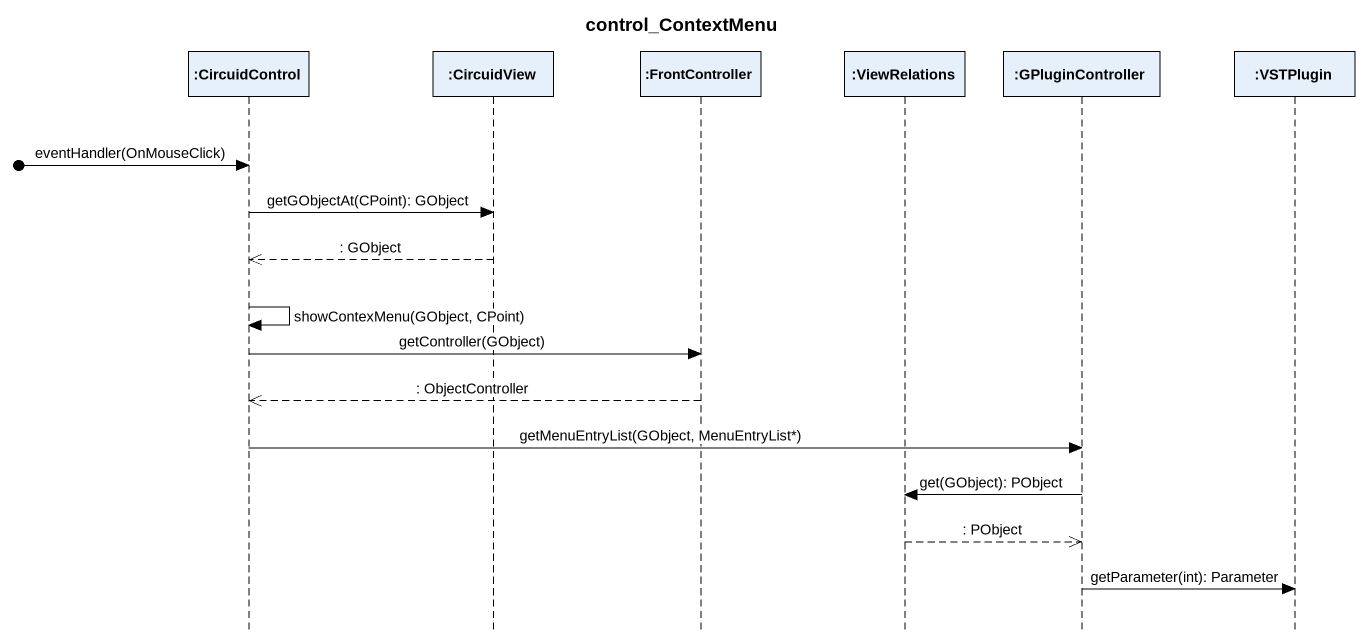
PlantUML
@startuml
title control_ContextMenu
hide footbox
participant ":CircuidControl" as CircuidControl
participant ":CircuidView" as CircuidView
participant ":FrontController" as FrontController
participant ":ViewRelations" as ViewRelations
participant ":GPluginController" as GPluginController
participant ":VSTPlugin" as VSTPlugin

[o-> CircuidControl : eventHandler(OnMouseClick)
CircuidControl -> CircuidView : getGObjectAt(CPoint): GObject
CircuidView -->> CircuidControl : : GObject
CircuidControl -> CircuidControl : showContexMenu(GObject, CPoint)
CircuidControl -> FrontController : getController(GObject)
FrontController -->> CircuidControl : : ObjectController
CircuidControl -> GPluginController : getMenuEntryList(GObject, MenuEntryList*)
GPluginController -> ViewRelations : get(GObject): PObject
ViewRelations -->> GPluginController : : PObject
GPluginController -> VSTPlugin : getParameter(int): Parameter
@enduml
